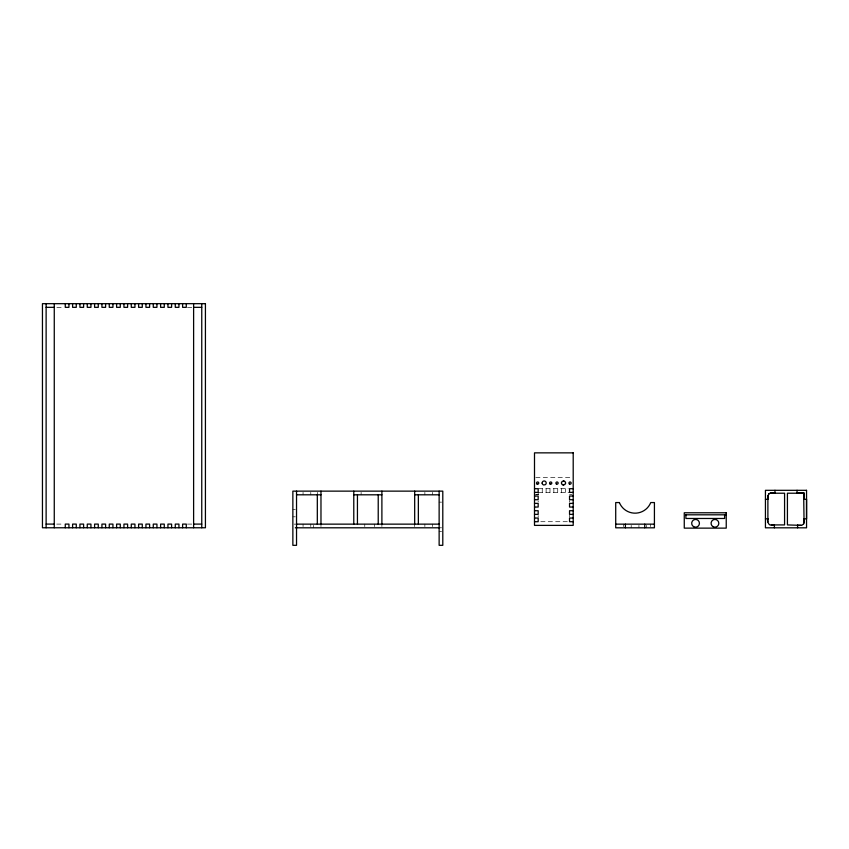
<?xml version="1.0" encoding="UTF-8"?>
<svg xmlns="http://www.w3.org/2000/svg" width="849" height="849" viewBox="0 0 849 849"><rect width="100%" height="100%" fill="white"/><g stroke="black" fill="none" stroke-linecap="round" stroke-linejoin="round"><path stroke-width="0.64" stroke-dasharray="4.25 3.18" d="M56.894 307.338L63.505 307.338M187.502 307.338L193.614 307.338M535.793 477.509L571.918 477.509M538.372 488.706L568.236 488.706M538.372 492.378L569.541 492.378M535.719 494.383L538.17 494.383M535.719 494.5L538.17 494.5M569.541 494.479L571.982 494.521M439.135 502.141L441.576 502.141M292.863 509.474L295.303 509.474M292.863 516.808L295.303 516.808M540.781 521.711L569.541 521.711M56.713 524.098L64.046 524.098M187.502 524.098L192.383 524.098M294.083 524.141L296.534 524.141M439.135 527.802L441.576 527.802M439.135 531.474L441.576 531.474M650.546 524.151L650.546 526.592M646.683 525.372L646.683 527.813M638.936 525.372L638.936 527.813M631.2 525.372L631.2 527.813M623.453 524.151L623.453 526.592M569.541 500.623L569.541 502.141M569.541 515.269L569.541 517.274M565.466 488.706L565.466 492.378M561.592 488.706L561.592 492.378M557.719 488.706L557.719 492.378M553.856 488.706L553.856 492.378M549.982 488.706L549.982 492.378M546.109 488.706L546.109 492.378M542.246 488.706L542.246 492.378M538.17 492.378L538.17 494.925M538.17 500.995L538.17 502.024M538.17 515.587L538.17 517.168M432.619 492.356L432.619 494.808M432.619 524.141L432.608 526.582M424.871 492.356L424.871 494.808M424.882 524.141L424.871 526.582M414.683 524.141L414.683 526.582M381.891 524.141L381.891 526.582M374.558 524.141L374.558 526.582M364.773 524.141L364.773 526.582M361.112 492.356L361.112 494.808M320.975 524.141L320.975 526.582M317.314 492.356L317.314 494.808M313.642 525.361L313.642 527.802M310.787 492.356L310.787 494.808M310.787 524.141L310.776 526.582M303.051 492.356L303.051 494.808M303.051 524.141L303.061 526.582"/><path stroke-width="1.27" d="M774.405 525.372L771.338 524.915L784.572 524.915L784.572 493.216L771.539 493.216L774.967 492.77M767.952 495.71L767.889 499.286L768.005 495.476M542.15 483.177L542.203 482.572A2.016 2.016 0 0 1 543.562 481.075L544.082 480.99A2.016 2.016 0 0 1 546.194 482.911L546.151 483.442A2.016 2.016 0 0 1 545.27 484.705L543.742 484.981A2.016 2.016 0 0 1 542.161 483.102L542.171 482.996M803.77 523.727L804.109 518.845M561.507 483.081L561.497 482.975A2.038 2.038 0 0 1 562.537 481.234L563.757 480.948M565.572 483.081L564.946 484.471L563.301 485.066M767.91 495.943L768.716 494.107M803.706 523.854L801.87 525.266L797.582 525.372M768.642 494.203L769.311 493.524M769.226 493.598L770.712 492.866M770.595 492.887L771.539 492.77M767.889 518.845C766.456 521.031 769.311 526.359 771.338 524.915M46.122 307.338L54.262 307.338M193.614 307.338L201.754 307.338M534.499 488.706L538.17 488.706L538.17 492.378L534.499 492.378M573.202 488.706L569.541 488.706L569.541 492.378L573.202 492.378M797.041 492.77L804.109 492.77L804.109 499.286M296.534 494.808L320.975 494.808M353.778 494.808L381.891 494.808M414.683 494.808L439.135 494.808M534.499 496.039L538.17 496.039L538.17 499.711L534.499 499.711M573.202 496.039L569.541 496.039L569.541 499.711L573.202 499.711M767.889 496.421L767.889 521.88M765.437 499.286L768.334 499.286M803.653 499.286L806.55 499.286L806.55 518.845L803.653 518.845M534.499 503.383L538.17 503.383L538.17 507.044L534.499 507.044M573.202 503.383L569.541 503.383L569.541 507.044L573.202 507.044M534.499 510.716L538.17 510.716L538.17 514.377L534.499 514.377M573.202 510.716L569.541 510.716L569.541 514.377L573.202 514.377M685.578 514.812L726.235 514.812M534.499 518.049L538.17 518.049L538.17 521.711L534.499 521.711M573.202 518.049L569.541 518.049L569.541 521.711L573.202 521.711M765.437 518.845L768.334 518.845M804.077 522.74L803.653 493.216L787.426 493.216L787.426 524.915L801.286 525.361M46.122 524.098L54.262 524.098M193.614 524.098L201.754 524.098M296.534 524.141L439.135 524.141M615.716 524.151L654.42 524.151M295.303 527.802L439.135 527.802M565.583 483.24L565.561 483.049A2.038 2.038 0 0 0 563.566 480.969M561.476 482.773L561.56 483.506A2.038 2.038 0 0 0 563.503 485.034M797.582 524.915L797.582 527.813M797.041 490.319L797.041 493.216M774.967 490.319L774.967 493.216M774.405 524.915L774.405 527.813M724.6 514.812L724.6 518.474L685.896 518.474L685.896 514.812M644.741 524.151L644.741 527.813M625.395 524.151L625.395 527.813M439.135 491.136L439.135 545.323L442.796 545.323L442.796 491.136L292.863 491.136L292.863 545.323L296.534 545.323L296.534 491.136M418.355 494.808L418.355 524.141M414.683 491.136L414.683 524.141M381.891 491.136L381.891 524.141M378.219 494.808L378.219 524.141M357.44 494.808L357.44 524.141M353.778 491.136L353.778 524.141M320.975 491.136L320.975 524.141M317.314 494.808L317.314 524.141M201.754 303.677L201.754 527.77M193.614 303.677L193.614 527.77M186.281 303.677L186.281 307.338L182.609 307.338L182.609 303.677M186.281 527.77L186.281 524.098L182.609 524.098L182.609 527.77M178.937 303.677L178.937 307.338L175.276 307.338L175.276 303.677M178.937 527.77L178.937 524.098L175.276 524.098L175.276 527.77M171.604 303.677L171.604 307.338L167.943 307.338L167.943 303.677M171.604 527.77L171.604 524.098L167.943 524.098L167.943 527.77M164.271 303.677L164.271 307.338L160.61 307.338L160.61 303.677M164.271 527.77L164.271 524.098L160.61 524.098L160.61 527.77M156.938 303.677L156.938 307.338L153.276 307.338L153.276 303.677M156.938 527.77L156.938 524.098L153.276 524.098L153.276 527.77M149.604 303.677L149.604 307.338L145.943 307.338L145.943 303.677M149.604 527.77L149.604 524.098L145.943 524.098L145.943 527.77M142.271 303.677L142.271 307.338L138.61 307.338L138.61 303.677M142.271 527.77L142.271 524.098L138.61 524.098L138.61 527.77M134.938 303.677L134.938 307.338L131.277 307.338L131.277 303.677M134.938 527.77L134.938 524.098L131.277 524.098L131.277 527.77M127.605 303.677L127.605 307.338L123.943 307.338L123.943 303.677M127.605 527.77L127.605 524.098L123.943 524.098L123.943 527.77M120.271 303.677L120.271 307.338L116.6 307.338L116.6 303.677M120.271 527.77L120.271 524.098L116.6 524.098L116.6 527.77M112.938 303.677L112.938 307.338L109.266 307.338L109.266 303.677M112.938 527.77L112.938 524.098L109.266 524.098L109.266 527.77M105.605 303.677L105.605 307.338L101.933 307.338L101.933 303.677M105.605 527.77L105.605 524.098L101.933 524.098L101.933 527.77M98.272 303.677L98.272 307.338L94.6 307.338L94.6 303.677M98.272 527.77L98.272 524.098L94.6 524.098L94.6 527.77M90.939 303.677L90.939 307.338L87.267 307.338L87.267 303.677M90.939 527.77L90.939 524.098L87.267 524.098L87.267 527.77M83.605 303.677L83.605 307.338L79.933 307.338L79.933 303.677M83.605 527.77L83.605 524.098L79.933 524.098L79.933 527.77M76.272 303.677L76.272 307.338L72.6 307.338L72.6 303.677M76.272 527.77L76.272 524.098L72.6 524.098L72.6 527.77M68.939 303.677L68.939 307.338L65.267 307.338L65.267 303.677M68.939 527.77L68.939 524.098L65.267 524.098L65.267 527.77M54.262 303.677L54.262 527.77M46.122 303.677L46.122 527.77M205.426 303.677L42.45 303.677L42.45 527.77L205.426 527.77L205.426 303.677M573.202 452.857L534.499 452.857L534.499 525.382L573.202 525.382L573.202 452.857M806.55 490.319L765.437 490.319L765.437 527.813L806.55 527.813L806.55 490.319M619.377 502.555L615.716 502.555L615.716 527.813L654.42 527.813L654.42 502.555L650.759 502.555A16.906 16.906 0 0 1 619.377 502.555M726.235 512.775L684.262 512.775L684.262 528.131L726.235 528.131L726.235 512.775M556.456 484.057A1.125 1.125 0 0 0 558.143 483.081A1.125 1.125 0 0 0 556.456 482.115A1.125 1.125 0 0 0 556.456 484.057M550.131 484.057A1.125 1.125 0 0 0 551.808 483.081A1.125 1.125 0 0 0 550.131 482.115A1.125 1.125 0 0 0 550.131 484.057M569.488 484.057A1.125 1.125 0 0 0 571.165 483.081A1.125 1.125 0 0 0 569.488 482.115A1.125 1.125 0 0 0 569.488 484.057M537.088 484.057A1.125 1.125 0 0 0 538.765 483.081A1.125 1.125 0 0 0 537.088 482.115A1.125 1.125 0 0 0 537.088 484.057M713.011 526.656A3.874 3.874 0 0 0 718.816 523.302A3.874 3.874 0 0 0 713.011 519.949A3.874 3.874 0 0 0 713.011 526.656M693.612 526.656A3.874 3.874 0 0 0 699.427 523.302A3.874 3.874 0 0 0 693.612 519.949A3.874 3.874 0 0 0 693.612 526.656"/></g></svg>
